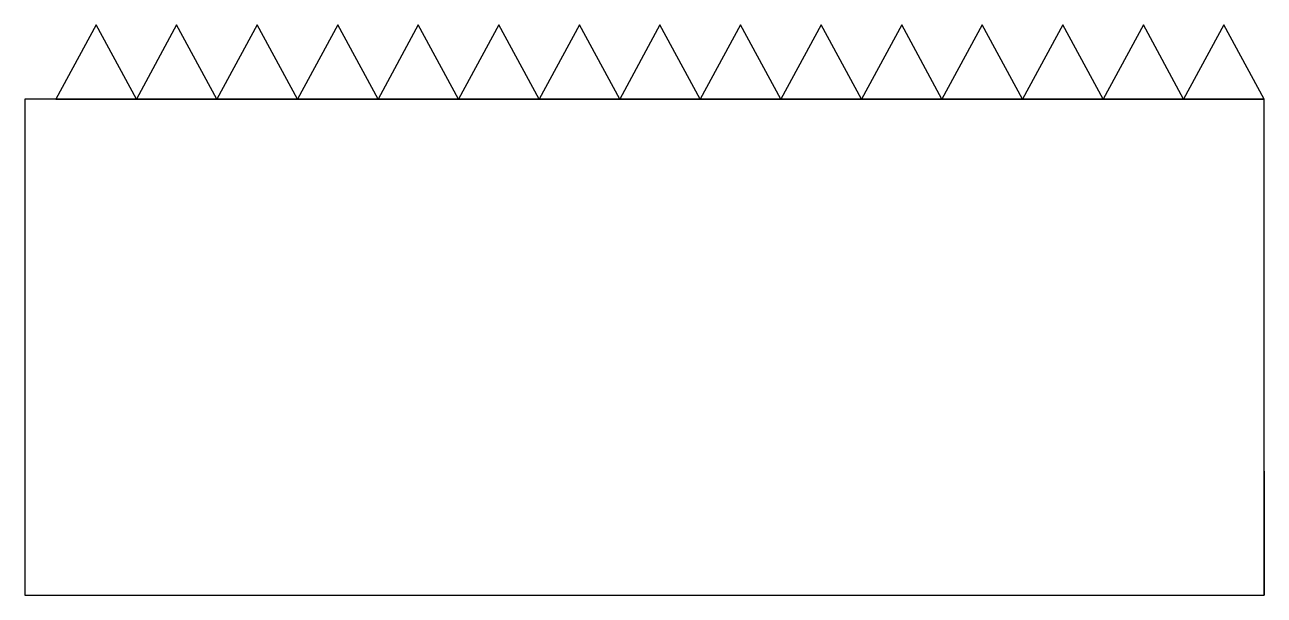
# Model space of a CAD drawing. Header units: millimetres. Extents: x 0 to 20, y 0 to 9.2.
import ezdxf

# ---------------------------------------------------------------- set-up
doc = ezdxf.new("R2010")
doc.units = ezdxf.units.MM
doc.layers.get('0').update_dxf_attribs({"true_color": 0xc2ced6})

msp = doc.modelspace()

# ---------------------------------------------------------------- linework, layer by layer
for p, q in [((20, 8), (0, 8)), ((0, 8), (0, 0)), ((20, 0), (20, 8)), ((20, 1, 6), (20, 2, 6)), ((20, 2, 6), (20, 1, 5)), ((20, 2, 1), (20, 2)), ((20, 2), (20, 1, 1)), ((20, 0, 6), (20, 1, 6)), ((20, 1, 5), (20, 0, 6)), ((20, 1, 1), (20, 0)), ((0, 0), (20, 0)), ((20, 0, 6), (20, 0, 5)), ((20, 0), (20, 0, 1))]:
    msp.add_line(p, q)
for points in [[(1.8, 8), (1.15, 9.2), (0.5, 8), (1.8, 8)], [(3.1, 8), (2.45, 9.2), (1.8, 8), (3.1, 8)], [(4.4, 8), (3.75, 9.2), (3.1, 8), (4.4, 8)], [(5.7, 8), (5.05, 9.2), (4.4, 8), (5.7, 8)], [(7, 8), (6.35, 9.2), (5.7, 8), (7, 8)], [(8.3, 8), (7.65, 9.2), (7, 8), (8.3, 8)], [(9.6, 8), (8.95, 9.2), (8.3, 8), (9.6, 8)], [(10.9, 8), (10.25, 9.2), (9.6, 8), (10.9, 8)], [(12.2, 8), (11.55, 9.2), (10.9, 8), (12.2, 8)], [(13.5, 8), (12.85, 9.2), (12.2, 8), (13.5, 8)], [(14.8, 8), (14.15, 9.2), (13.5, 8), (14.8, 8)], [(16.1, 8), (15.45, 9.2), (14.8, 8), (16.1, 8)], [(17.4, 8), (16.75, 9.2), (16.1, 8), (17.4, 8)], [(18.7, 8), (18.05, 9.2), (17.4, 8), (18.7, 8)], [(20, 8), (19.35, 9.2), (18.7, 8), (20, 8)]]:
    msp.add_lwpolyline(points)

doc.saveas('drawing.dxf')
